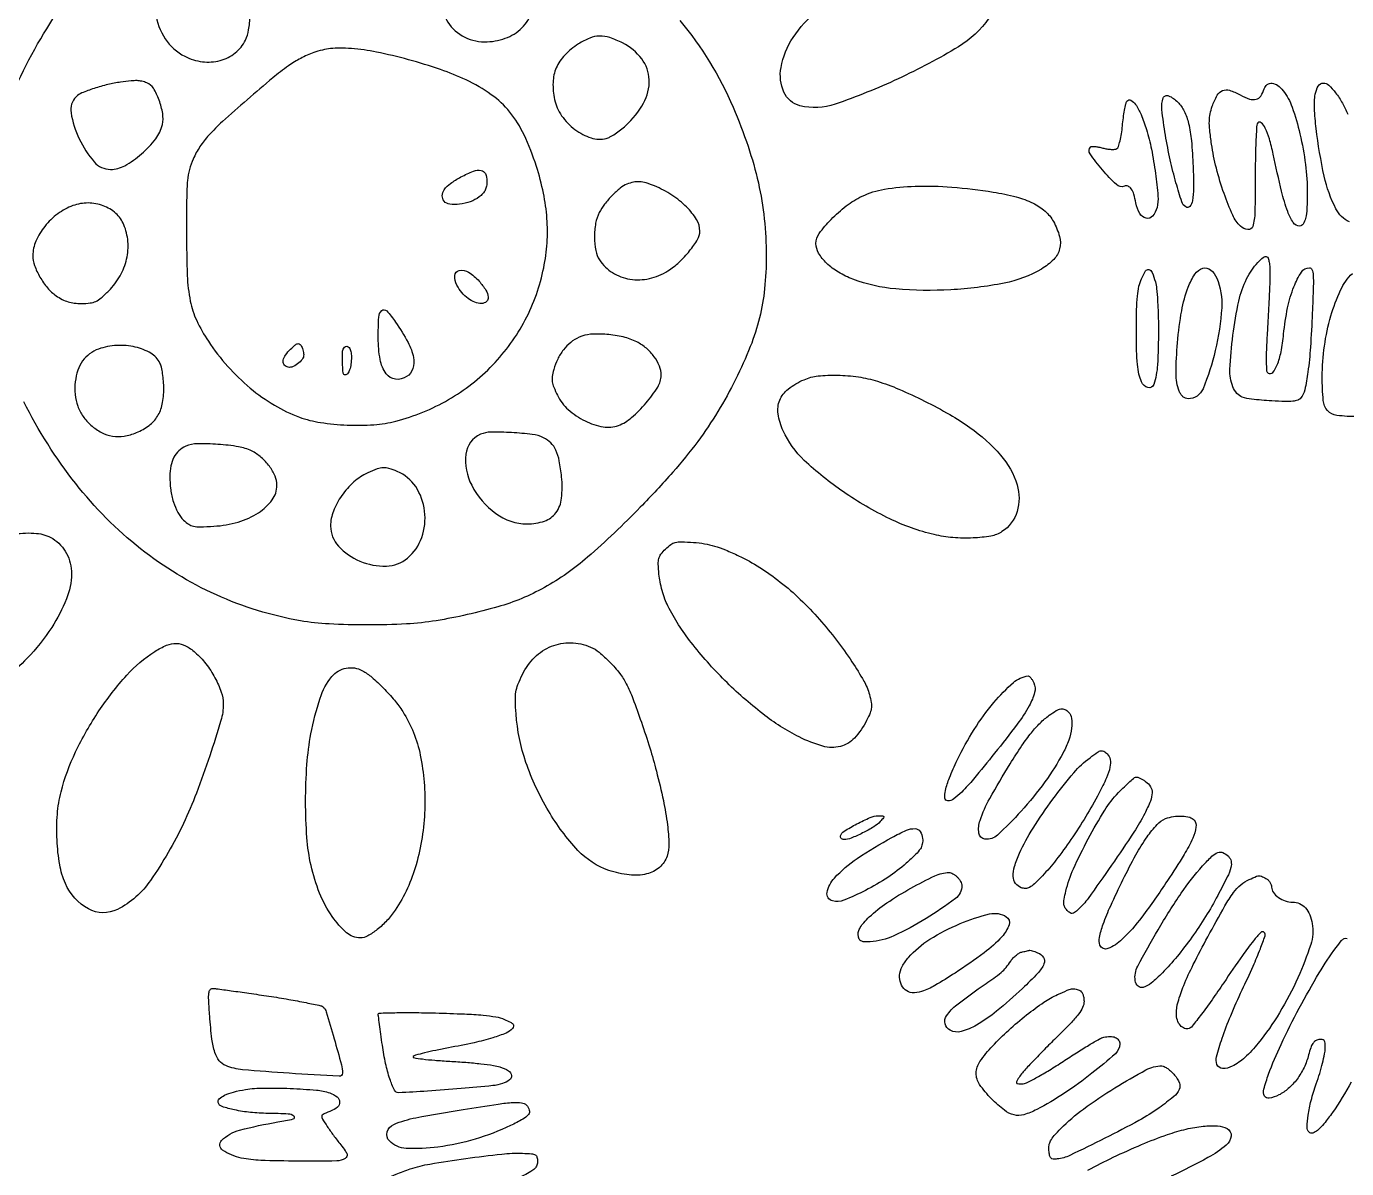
# Model space of a CAD drawing. Header units: inches. Extents: x 0 to 5940, y 0 to 4205.
# Drawn here: x 5454.87 to 5486.68, y 743.74 to 771.26 of the extents above; entities that cross this region are included whole.
import ezdxf

# ---------------------------------------------------------------- set-up
doc = ezdxf.new("R2010")
doc.units = ezdxf.units.IN
doc.header["$LTSCALE"] = 50
doc.header["$MEASUREMENT"] = 0

# ---------------------------------------------------------------- blocks, each defined once
blk = doc.blocks.new('JACZ-COO-GE-001-CAR-LOGO-R00')
at = {"color": 8}
for points in [[(5515.84, 3004.87, -0.072068), (5533.73, 2975.76, -0.020105), (5538.76, 2962.65, -0.026728), (5542.21, 2950.36, -0.028112), (5544.2, 2938.29, -0.026745), (5544.87, 2925.88, -0.025257), (5544.31, 2914.83, -0.035562), (5542.63, 2905.11, -0.034016), (5539.51, 2895.4, -0.020557), (5534.59, 2884.38, -0.021841), (5528.62, 2873.58, -0.023141), (5521.85, 2863.56, -0.020514), (5513.47, 2853.24, -0.011787), (5502.58, 2841.48, -0.020941), (5484.89, 2824.7, -0.05237), (5470.35, 2814.49, -0.057119), (5454.77, 2808.02, -0.029109), (5434.07, 2803.37, -0.027609), (5424.03, 2802.28, -0.01301), (5410.98, 2801.93, -0.012956), (5398.05, 2802.26, -0.030352), (5388.44, 2803.34, -0.063052), (5360.22, 2812.03, -0.061367), (5334.78, 2827.53, -0.058878), (5312.99, 2849.4, -0.050387), (5295.56, 2876.88, -0.018999)], [(5287.6, 2969.38, -0.047986), (5301.23, 2998.78, -0.053814), (5319.79, 3023.85, -0.056681)], [(5740.68, 2937.28, -0.163582), (5736.18, 2941.65, -0.065036), (5732.24, 2952.57, -0.024585), (5729.53, 2968.61, -0.017227), (5728.96, 2975.44, -0.051725), (5729.21, 2980.11, -0.095133), (5730.22, 2982.89, -0.264372), (5731.96, 2983.88, -0.191061), (5733.73, 2983.17, -0.038437), (5736.06, 2980.61, -0.037651), (5738.34, 2977.18, -0.036676), (5740.11, 2973.42, 0.013179)], [(5743.46, 2871.88, -0.029179), (5736.48, 2872.29, -0.18356), (5733.37, 2873.9, -0.161891), (5731.91, 2877.3, -0.021494), (5731.57, 2885.22, -0.035156), (5732.3, 2895.58, -0.035608), (5734.47, 2905.7, -0.038226), (5737.71, 2914.32, -0.087631), (5741.68, 2919.99, -0.126107)], [(5741.27, 2648.47, -0.03275), (5734.99, 2638.25, -0.014179), (5732.13, 2634.46, -0.048434), (5729.99, 2632.24, -0.096053), (5728.36, 2631.33, -0.283743), (5727.17, 2631.61, -0.205839), (5726.47, 2633.37, -0.030015), (5726.81, 2637.3, -0.028928), (5727.83, 2642.26, -0.018545), (5729.57, 2647.88, 0.010818), (5730.71, 2651.38, 0.011429), (5731.67, 2654.86, 0.011111), (5732.37, 2657.89, 0.049799), (5732.56, 2659.7, 0.020622), (5732.49, 2661.52, 0.138126), (5732.18, 2662.37, 0.215816), (5731.55, 2662.73, 0.059582), (5730.38, 2662.7, 0.105998), (5729.26, 2662.28, 0.10408), (5728.4, 2661.44, 0.065711), (5727.68, 2659.99, 0.019314), (5726.98, 2657.6, -0.049183), (5725.44, 2653.34, -0.048485), (5723.09, 2649.44, -0.050957), (5720.17, 2646.26, -0.070847), (5716.96, 2644.12, -0.058771), (5713.72, 2643.02, -0.343934), (5712.21, 2643.76, -0.181049), (5711.98, 2646.08, -0.021818), (5713.55, 2651.08, -0.02354), (5717.73, 2661.11, -0.011964), (5723.87, 2673.32, -0.011926), (5730.51, 2685.09, -0.026583), (5736.23, 2693.63, -0.009745), (5738.07, 2695.98, -0.125399), (5738.96, 2696.64, -0.193187), (5739.9, 2696.65, -0.02928)], [(5652.9, 2618.93, -0.009068), (5661.41, 2623.21, -0.011923), (5670.9, 2627.49, -0.01672), (5679.57, 2630.83, -0.02406), (5685.87, 2632.67, -0.034238), (5691.62, 2633.65, -0.03952), (5696.41, 2633.75, -0.108838), (5699.64, 2632.84, -0.306497), (5700.96, 2630.33, -0.191039), (5699.34, 2627.28, -0.054215), (5693.17, 2623.08, -0.009926), (5680.84, 2616.84, 0.004605)]]:
    blk.add_lwpolyline(points, format="xyb", dxfattribs=at)
for points in [[(5444.53, 3027.63, 0.032548), (5442.32, 3026.32, 0.047084), (5440.57, 3024.88, 0.047084), (5439.12, 3023.13, 0.032548), (5437.82, 3020.92, 0.108228), (5435.73, 3012.77, 0.132736), (5437.5, 3005.14, 0.140994), (5442.74, 2999.75, 0.128383), (5450.25, 2997.73, 0.087554), (5457.23, 2998.9, 0.109657), (5462.79, 3002.39, 0.110054), (5466.33, 3007.88, 0.088702), (5467.57, 3014.81, 0.024822), (5467.43, 3017.71, 0.069948), (5466.95, 3019.69, 0.067342), (5465.93, 3021.49, 0.021789), (5463.97, 3023.86, 0.066242), (5459.6, 3027.57, 0.095239), (5454.9, 3029.45, 0.096214), (5449.87, 3029.45, 0.068877)], [(5613.98, 3022.61, -0.065826), (5618.75, 3018.97, -0.117011), (5621.35, 3014.8, -0.133241), (5621.6, 3010.29, -0.098963), (5619.63, 3005.68, -0.107177), (5609.43, 2996.08, -0.026885), (5589.13, 2985.3, -0.025131), (5568.04, 2976.78, -0.145947), (5556.19, 2976.26, -0.231701), (5550.79, 2980.82, -0.149849), (5549.82, 2989.1, -0.10191), (5553.91, 2999.2, -0.076547), (5562.01, 3008.08, -0.028769), (5567.85, 3012.25, -0.016649), (5575.3, 3016.62, -0.016664), (5582.99, 3020.46, -0.029932), (5589.57, 3023.01, -0.044666), (5595.99, 3024.45, -0.036982), (5602.98, 3024.85, -0.038445), (5609.41, 3024.25, -0.087603)], [(5345.96, 3020.96, 0.196256), (5340.9, 3015.79, 0.129763), (5339.82, 3007.45, 0.11321), (5343.04, 2998.75, 0.130422), (5349.61, 2992.86, 0.087334), (5355.53, 2991.04, 0.096421), (5361.49, 2991.46, 0.102981), (5366.56, 2994.01, 0.114509), (5369.96, 2998.3, 0.069205), (5371.05, 3001.76, 0.033775), (5371.51, 3006.38, 0.033686), (5371.35, 3010.95, 0.081296), (5370.47, 3014.21, 0.116675), (5368.37, 3016.91, 0.061276), (5364.73, 3019.18, 0.053018), (5360.01, 3020.78, 0.042123), (5354.68, 3021.52, 0.014043), (5351.99, 3021.59, 0.015404), (5349.39, 3021.5, 0.014964), (5347.18, 3021.29, 0.071322)], [(5481.79, 2997, 0.057194), (5477.18, 2993.22, 0.091379), (5474.37, 2989, 0.093072), (5473.27, 2984.11, 0.061314), (5473.78, 2978.35, 0.100699), (5476.15, 2972.92, 0.078935), (5480.63, 2968.28, 0.083446), (5486.06, 2965.47, 0.140164), (5491.15, 2965.31, 0.064459), (5492.37, 2965.79, 0.019307), (5494.08, 2966.82, 0.019008), (5495.94, 2968.14, 0.019524), (5497.67, 2969.59, 0.08215), (5503.68, 2977.14, 0.137163), (5505.56, 2984.98, 0.154543), (5503.04, 2992.01, 0.113337), (5496.64, 2997.34, 0.036759), (5492.32, 2999.15, 0.08654), (5488.87, 2999.67, 0.091963), (5485.59, 2998.98, 0.045448)], [(5392.9, 2994.1, 0.034913), (5388.55, 2992.18, 0.033032), (5384.42, 2989.65, 0.020078), (5379.19, 2985.63, 0.004421), (5370.57, 2978.28, 0.005343), (5362.26, 2970.92, 0.024091), (5357.66, 2966.34, 0.039407), (5354.72, 2962.56, 0.039963), (5352.43, 2958.38, 0.040942), (5351.18, 2954.84, 0.041792), (5350.53, 2951.16, 0.020226), (5350.25, 2945.66, 0.002625), (5350.19, 2933.88, 0.009032), (5350.46, 2919.23, 0.040233), (5351.47, 2910.69, 0.059657), (5353.61, 2904.14, 0.038277), (5357.54, 2897.17, 0.034909), (5364.06, 2888.74, 0.037032), (5371.57, 2881.48, 0.038717), (5379.71, 2875.71, 0.047738), (5388.11, 2871.71, 0.049788), (5395.18, 2869.91, 0.027044), (5404.1, 2869.05, 0.027004), (5413.13, 2869.16, 0.047062), (5420.51, 2870.36, 0.067579), (5438.16, 2877.6, 0.069955), (5453, 2889.21, 0.07077), (5463.93, 2904.34, 0.071832), (5470.14, 2921.84, 0.032606), (5471.26, 2930.21, 0.034967), (5471.24, 2938.45, 0.033535), (5470.05, 2946.91, 0.025844), (5467.67, 2955.92, 0.031349), (5463.53, 2966.51, 0.061931), (5458.75, 2974.14, 0.067409), (5452.54, 2979.97, 0.04417), (5444.07, 2984.94, 0.028217), (5435.5, 2988.42, 0.015776), (5424.75, 2991.72, 0.015758), (5414, 2994.29, 0.033842), (5405.57, 2995.44, 0.014221), (5401.64, 2995.59, 0.029183), (5398.56, 2995.45, 0.033428), (5395.81, 2994.97, 0.02628)], [(5328.07, 2984.18, 0.026478), (5323.78, 2983.38, 0.01956), (5319.14, 2982.06, 0.017261), (5315.04, 2980.56, 0.100431), (5313.13, 2979.3, 0.243284), (5311.41, 2973.89, 0.068241), (5314.16, 2965.17, 0.067285), (5319.22, 2957.38, 0.21846), (5324.68, 2954.88, 0.128767), (5329.45, 2956.13, 0.050368), (5335.06, 2960.07, 0.050267), (5339.84, 2965.14, 0.110482), (5342.08, 2969.95, 0.094282), (5342.19, 2973.66, 0.04874), (5341, 2978.18, 0.048714), (5339.08, 2982.14, 0.166041), (5336.9, 2983.94, 0.031702), (5335.15, 2984.48, 0.05242), (5333.61, 2984.69, 0.033453), (5331.65, 2984.61, 0.006291)], [(5718.43, 2981.32, -0.082767), (5721.45, 2975.82, -0.026215), (5724.09, 2966.79, -0.026098), (5725.94, 2956.56, -0.031995), (5726.55, 2946.88, -0.012891), (5726.41, 2941.74, -0.044335), (5725.94, 2938.45, -0.081925), (5725.15, 2936.53, -0.259101), (5723.98, 2935.88, -0.251017), (5721.85, 2937.02, -0.058773), (5719.96, 2940.74, -0.029839), (5717.92, 2947.53, -0.005831), (5715.11, 2959.99, 0.01747), (5713.82, 2965.16, 0.044861), (5712.44, 2968.75, 0.08948), (5711.09, 2970.56, 0.405655), (5709.9, 2970.54, 0.183535), (5709.57, 2969.79, 0.002828), (5709.31, 2965, 0.007135), (5709.13, 2959.37, 0.00461), (5709.07, 2952.85, -0.005395), (5708.94, 2940.44, -0.065275), (5708.22, 2935.73, -0.366178), (5706.61, 2934.67, -0.161026), (5704.13, 2935.82, -0.098976), (5701.53, 2939.47, -0.020613), (5698.6, 2946.79, -0.022034), (5696.02, 2955.26, -0.026965), (5694.4, 2963.37, -0.008422), (5693.79, 2968.13, -0.031715), (5693.65, 2971.14, -0.045598), (5693.91, 2973.54, -0.035169), (5694.61, 2976.07, -0.041655), (5696.27, 2979.76, -0.170125), (5698.08, 2981.37, -0.178035), (5700.44, 2981.46, -0.046446), (5703.98, 2979.93, 0.040866), (5707.15, 2978.52, 0.146747), (5709.34, 2978.42, 0.184526), (5710.92, 2979.53, 0.071961), (5712.1, 2981.97, -0.161417), (5713.11, 2983.36, -0.18318), (5714.7, 2983.79, -0.130259), (5716.61, 2983.07, -0.071318)], [(5683.03, 2977.51, -0.083651), (5685.21, 2974.44, -0.054297), (5686.68, 2970.33, -0.036246), (5687.63, 2964.53, -0.011894), (5688.2, 2955.88, -0.010053), (5688.36, 2948.59, -0.045697), (5687.98, 2944.37, -0.135641), (5687.08, 2942.49, -0.366255), (5685.72, 2942.29, -0.177553), (5684.41, 2943.95, -0.009783), (5682.45, 2950.4, -0.014739), (5680.52, 2958.1, -0.012068), (5678.9, 2966.42, -0.014134), (5677.7, 2975, -0.117594), (5678.17, 2978.87, -0.431412), (5679.95, 2979.62, -0.092832)], [(5672.52, 2968.31, -0.025712), (5674.21, 2961.63, -0.015338), (5675.57, 2953.54, -0.012932), (5676.4, 2945.95, -0.082582), (5676.09, 2942.1, -0.114598), (5674.61, 2939.21, -0.277261), (5672.42, 2938.47, -0.214727), (5670.27, 2940.07, -0.083469), (5668.98, 2943.64, 0.027145), (5668.3, 2946.53, 0.079571), (5667.42, 2948.38, 0.145013), (5666.35, 2949.24, 0.191477), (5665.11, 2949.25, -0.287805), (5662.47, 2949.77, -0.027214), (5657.73, 2954.75, -0.027108), (5653.6, 2960.14, -0.360627), (5653.82, 2962.46, -0.199685), (5654.23, 2962.63, -0.023415), (5655.24, 2962.58, -0.025152), (5656.48, 2962.39, -0.018051), (5657.85, 2962.07, 0.027527), (5659.27, 2961.76, 0.030386), (5660.67, 2961.62, 0.031847), (5661.87, 2961.65, 0.116534), (5662.58, 2961.89, 0.175457), (5663.11, 2962.55, 0.019709), (5663.66, 2964.44, 0.021921), (5664.15, 2966.83, 0.015827), (5664.48, 2969.52, -0.010002), (5664.79, 2972.25, -0.01234), (5665.19, 2974.78, -0.010771), (5665.62, 2976.87, -0.083836), (5666, 2977.79, -0.391684), (5667.28, 2978.14, -0.122281), (5668.9, 2976.7, -0.053712), (5670.74, 2973.28, -0.021935)], [(5451.07, 2950.99, -0.042451), (5450.93, 2949.29, -0.070769), (5450.49, 2947.92, -0.072528), (5449.69, 2946.76, -0.046924), (5448.48, 2945.66, -0.073496), (5445.5, 2944.05, -0.056346), (5441.89, 2943.19, -0.060385), (5438.6, 2943.18, -0.192203), (5436.71, 2944.21, -0.182109), (5436.07, 2946.05, -0.145663), (5436.73, 2948.06, -0.086493), (5438.83, 2950.18, -0.034), (5442.35, 2952.35, -0.026413), (5446.57, 2954.29, -0.134021), (5449.12, 2954.57, -0.255856), (5450.55, 2953.47, -0.103786)], [(5498.07, 2949.94, 0.074916), (5495.83, 2948.6, 0.028138), (5493.14, 2946.13, 0.028161), (5490.6, 2943.21, 0.04336), (5488.79, 2940.4, 0.0795), (5487.57, 2936.8, 0.044064), (5487.2, 2932.17, 0.044328), (5487.63, 2927.66, 0.099133), (5488.91, 2924.48, 0.108348), (5493.25, 2920.23, 0.100604), (5499.1, 2918.04, 0.095206), (5505.61, 2918.25, 0.086081), (5511.83, 2920.83, 0.046858), (5515.57, 2923.73, 0.03508), (5519.12, 2927.55, 0.03454), (5521.81, 2931.4, 0.135815), (5522.57, 2934.16, 0.138461), (5521.48, 2938.02, 0.059212), (5518.12, 2942.27, 0.051999), (5513.21, 2946.25, 0.045515), (5507.35, 2949.33, 0.025704), (5504.55, 2950.33, 0.056663), (5502.32, 2950.73, 0.065835), (5500.27, 2950.6, 0.047366)], [(5621.07, 2947.27, -0.022854), (5628.8, 2945.66, -0.050908), (5634.44, 2943.58, -0.067282), (5638.48, 2940.88, -0.084739), (5641.3, 2937.38, -0.061222), (5643.34, 2932.38, -0.128702), (5643.38, 2928.22, -0.132482), (5641.38, 2924.65, -0.066731), (5637.28, 2921.45, -0.084007), (5624.78, 2916.71, -0.035104), (5606.83, 2914.46, -0.03515), (5588.36, 2914.75, -0.068099), (5573.98, 2918, -0.046343), (5569.14, 2920.34, -0.056156), (5565.14, 2923.42, -0.065233), (5562.46, 2926.78, -0.136484), (5561.57, 2929.98, -0.157912), (5562.68, 2933.39, -0.036262), (5566.63, 2938.09, -0.037139), (5571.75, 2942.63, -0.050443), (5577.02, 2945.86, -0.071772), (5584.56, 2948.25, -0.032704), (5594.88, 2949.25, -0.028309), (5607.21, 2948.95, -0.019624)], [(5312.07, 2942.72, 0.072233), (5306.97, 2939.97, 0.063692), (5302.61, 2935.77, 0.066791), (5299.63, 2930.84, 0.100578), (5298.59, 2925.94, 0.090064), (5299.16, 2922.63, 0.044047), (5300.99, 2918.74, 0.043351), (5303.55, 2915.09, 0.066385), (5306.41, 2912.49, 0.031812), (5308.46, 2911.26, 0.045999), (5310.41, 2910.46, 0.044999), (5312.51, 2910.02, 0.028776), (5315.01, 2909.88, 0.027881), (5317.85, 2910.04, 0.081813), (5319.74, 2910.57, 0.070145), (5321.51, 2911.73, 0.016815), (5324.09, 2914.13, 0.067557), (5327.87, 2919.11, 0.072926), (5330.07, 2924.78, 0.075368), (5330.51, 2930.69, 0.079987), (5329.15, 2936.33, 0.111139), (5326.45, 2940.14, 0.093866), (5322.23, 2942.7, 0.089295), (5317.16, 2943.62, 0.088445)], [(5696.12, 2918.41, -0.115421), (5697.8, 2908.4, -0.04214), (5695.66, 2894.1, -0.039388), (5691.53, 2881.23, -0.304139), (5686.53, 2877.88, -0.098054), (5685.63, 2878.06, -0.079865), (5684.8, 2878.57, -0.070798), (5684.08, 2879.38, -0.053803), (5683.55, 2880.44, -0.092638), (5682.48, 2886.33, -0.019951), (5682.96, 2896.71, -0.021774), (5684.36, 2907.45, -0.048587), (5686.56, 2915.38, -0.058466), (5688.82, 2919.69, -0.167234), (5691.5, 2921.68, -0.254317), (5694.06, 2921.18, -0.122105)], [(5714.02, 2919.79, -0.007508), (5713.95, 2916.85, -0.001809), (5713.74, 2911.97, -0.001856), (5713.46, 2906.38, -0.001841), (5713.13, 2900.77, 0.004689), (5712.8, 2894.43, 0.015172), (5712.75, 2890.21, 0.015152), (5712.89, 2887.31, 0.239063), (5713.39, 2886.49, 0.370148), (5714.93, 2886.73, 0.082117), (5716.43, 2889.22, 0.047433), (5717.72, 2893.62, 0.021482), (5718.59, 2899.57, -0.024897), (5719.94, 2908.36, -0.04192), (5722.05, 2915.51, -0.052246), (5724.58, 2920.43, -0.253149), (5727.25, 2921.88, -0.315757), (5728.12, 2921.27, -0.070843), (5728.51, 2919.39, -0.024278), (5728.57, 2915.6, -0.002477), (5728.23, 2906.63, -0.006654), (5727.6, 2895.21, -0.016408), (5726.74, 2886.85, -0.018888), (5725.7, 2880.88, -0.121197), (5724.37, 2878.14, -0.13245), (5723.32, 2877.4, -0.063257), (5721.68, 2877.02, -0.033864), (5719.09, 2876.94, -0.007212), (5714.59, 2877.17, -0.008132), (5707.81, 2877.73, -0.063229), (5704.73, 2878.43, -0.129708), (5702.92, 2879.69, -0.078017), (5701.54, 2881.94, -0.111766), (5700.54, 2887.78, -0.018716), (5701.57, 2899.18, -0.021102), (5703.54, 2910.69, -0.064113), (5706.18, 2918.17, -0.031691), (5707.9, 2921.1, -0.037884), (5709.89, 2923.6, -0.039443), (5711.78, 2925.35, -0.253685), (5713.01, 2925.56, -0.246984), (5713.42, 2925.13, -0.025693), (5713.74, 2923.72, -0.02719), (5713.96, 2921.89, -0.01836)], [(5448.47, 2917.34, -0.038674), (5450.68, 2914.39, -0.114421), (5451.52, 2912.01, -0.241973), (5450.95, 2910.51, -0.184907), (5449.29, 2909.88, -0.092815), (5447.01, 2910.31, -0.066246), (5444.72, 2911.56, -0.060652), (5442.65, 2913.51, -0.054163), (5441.02, 2915.97, -0.129084), (5440.28, 2919.28, -0.351447), (5441.75, 2920.99, -0.189572), (5444.94, 2920.36, -0.07101)], [(5675.53, 2917.09, -0.044057), (5675.93, 2914.92, -0.007814), (5676.26, 2910.8, -0.008402), (5676.48, 2905.94, -0.007481), (5676.56, 2900.88, -0.014307), (5676.23, 2889.26, -0.06542), (5674.97, 2882.63, -0.405508), (5673.04, 2881.63, -0.220377), (5670.85, 2883.56, -0.051626), (5670.02, 2886.12, -0.027846), (5669.52, 2889.4, -0.018504), (5669.24, 2893.97, -0.005689), (5669.17, 2900.88, -0.005689), (5669.24, 2907.78, -0.018504), (5669.52, 2912.35, -0.027846), (5670.02, 2915.64, -0.051626), (5670.85, 2918.2, -0.037117), (5672.23, 2920.8, -0.320443), (5673.37, 2921.26, -0.245713), (5674.44, 2920.33, -0.025924)], [(5420.38, 2903.63, -0.024401), (5424.57, 2896.81, -0.075399), (5426.43, 2891.74, -0.132024), (5426.21, 2888.02, -0.168329), (5424.12, 2885.32, -0.175553), (5420.38, 2884.43, -0.20797), (5417.26, 2886.24, -0.115325), (5415.21, 2891.01, -0.04409), (5414.57, 2898.26, -0.013183), (5414.75, 2905.28, -0.195611), (5415.78, 2907.47, -0.417648), (5417.42, 2907.39, -0.033437)], [(5481.99, 2898.52, 0.065222), (5479.2, 2896.78, 0.055075), (5476.77, 2894.29, 0.05233), (5474.83, 2891.19, 0.047635), (5473.51, 2887.66, 0.030173), (5473.03, 2885.34, 0.071624), (5473.03, 2883.58, 0.06153), (5473.54, 2881.73, 0.01781), (5474.76, 2879.04, 0.095729), (5478.4, 2874.26, 0.067496), (5484.01, 2870.47, 0.070393), (5490.13, 2868.46, 0.13556), (5495.22, 2868.93, 0.088238), (5499.66, 2871.57, 0.038074), (5504.51, 2876.47, 0.036854), (5508.44, 2881.83, 0.140757), (5509.57, 2885.78, 0.094966), (5508.97, 2888.84, 0.062788), (5507.23, 2891.99, 0.058538), (5504.6, 2894.82, 0.058611), (5501.39, 2896.97, 0.060295), (5496.87, 2898.63, 0.037817), (5491.29, 2899.5, 0.038179), (5485.89, 2899.52, 0.088898)], [(5320.66, 2894.57, 0.075323), (5317.66, 2892.98, 0.078493), (5315.32, 2890.59, 0.073034), (5313.7, 2887.44, 0.054017), (5312.84, 2883.61, 0.051079), (5312.8, 2879.31, 0.063473), (5313.67, 2875.41, 0.065704), (5315.45, 2871.96, 0.060667), (5318.11, 2868.98, 0.058879), (5321.67, 2866.53, 0.081672), (5325.33, 2865.31, 0.081101), (5329.21, 2865.32, 0.057193), (5333.42, 2866.52, 0.062099), (5337.61, 2868.9, 0.094151), (5340.44, 2871.99, 0.089048), (5342.04, 2876.02, 0.050414), (5342.56, 2881.28, 0.018132), (5342.46, 2883.8, 0.01774), (5342.18, 2886.32, 0.017945), (5341.77, 2888.51, 0.061508), (5341.29, 2889.88, 0.144634), (5338.22, 2893.17, 0.077438), (5333.01, 2895.24, 0.069332), (5326.76, 2895.78, 0.071086)], [(5389.55, 2892.69, -0.165366), (5389.04, 2891.12, -0.072495), (5387.47, 2889.57, -0.073166), (5385.54, 2888.54, -0.179155), (5383.96, 2888.56, -0.17246), (5382.91, 2889.46, -0.182188), (5382.69, 2890.79, -0.10596), (5383.45, 2892.54, -0.040911), (5385.17, 2894.57, -0.016428), (5386.57, 2895.88, -0.097023), (5387.43, 2896.38, -0.214581), (5388.08, 2896.32, -0.124039), (5388.66, 2895.77, -0.043702), (5389, 2895.12, -0.026631), (5389.28, 2894.29, -0.026577), (5389.48, 2893.44, -0.042011)], [(5405.57, 2891.9, -0.030928), (5405.42, 2889.52, -0.053264), (5404.97, 2887.59, -0.073151), (5404.29, 2886.3, -0.240001), (5403.46, 2885.88, -0.389218), (5402.8, 2886.49, -0.014714), (5402.59, 2890.16, -0.017657), (5402.62, 2893.84, -0.187661), (5403.21, 2895.18, -0.216799), (5404.06, 2895.5, -0.223329), (5404.84, 2895.07, -0.109286), (5405.39, 2893.78, -0.047011)], [(5582.21, 2883.76, -0.026619), (5589.43, 2881.1, -0.014329), (5598.04, 2877.11, -0.014302), (5606.49, 2872.58, -0.024186), (5613.26, 2868.26, -0.059481), (5623.54, 2858.94, -0.104779), (5629.09, 2848.96, -0.149863), (5629.1, 2840.02, -0.1753), (5624.02, 2833.26, -0.102532), (5620.3, 2831.79, -0.032148), (5614.31, 2831.14, -0.031564), (5607.57, 2831.28, -0.036785), (5601.25, 2832.28, -0.055216), (5586.34, 2837.57, -0.037721), (5570.78, 2846.61, -0.038251), (5557.64, 2857.21, -0.097768), (5550.55, 2867.11, -0.068265), (5548.86, 2872.78, -0.136218), (5549.4, 2877.39, -0.132023), (5552.27, 2881.16, -0.062305), (5557.57, 2884.28, -0.075307), (5562.27, 2885.53, -0.032331), (5568.77, 2885.81, -0.031329), (5575.79, 2885.22, -0.038267)], [(5448.93, 2865.95, 0.271102), (5443.98, 2859.23, 0.147196), (5445.96, 2848.82, 0.114274), (5454.07, 2839.34, 0.160276), (5464.58, 2835.88, 0.081734), (5470.42, 2836.84, 0.153911), (5474.24, 2839.63, 0.131721), (5476.13, 2844.47, 0.05304), (5476.15, 2851.63, 0.020771), (5475.37, 2857.06, 0.062097), (5474.23, 2860.63, 0.088933), (5472.53, 2863.05, 0.083474), (5470.06, 2864.8, 0.08254), (5466.31, 2865.9, 0.016551), (5459.34, 2866.51, 0.015589), (5452.36, 2866.67, 0.100058)], [(5349.93, 2861.94, 0.089454), (5347.67, 2860.45, 0.080354), (5345.97, 2858.22, 0.071533), (5344.92, 2855.33, 0.051473), (5344.58, 2851.91, 0.033608), (5344.89, 2847.35, 0.042408), (5345.81, 2843.22, 0.047408), (5347.28, 2839.74, 0.072819), (5349.23, 2837.13, 0.048442), (5350.92, 2835.73, 0.098812), (5352.5, 2835.07, 0.056543), (5354.74, 2834.88, 0.007887), (5359.4, 2835.09, 0.055652), (5367.54, 2836.49, 0.073356), (5374.39, 2839.62, 0.09037), (5378.97, 2843.93, 0.160187), (5380.57, 2848.81, 0.100857), (5379.94, 2851.9, 0.058269), (5378.05, 2855.21, 0.055186), (5375.29, 2858.21, 0.063395), (5372.06, 2860.36, 0.075311), (5367.7, 2861.77, 0.022649), (5360.76, 2862.58, 0.021599), (5353.86, 2862.77, 0.097203)], [(5411.03, 2853, 0.076265), (5406.37, 2849.96, 0.057671), (5402.31, 2845.38, 0.05907), (5399.51, 2840.14, 0.093992), (5398.57, 2835.16, 0.187599), (5401.21, 2828.41, 0.108781), (5408.44, 2823.35, 0.105706), (5417.3, 2821.7, 0.169728), (5424.42, 2824.41, 0.134769), (5429.19, 2831.32, 0.113882), (5430.15, 2840.18, 0.11719), (5427.15, 2848.37, 0.148643), (5420.97, 2853.48, 0.024612), (5418.15, 2854.5, 0.08676), (5416.24, 2854.74, 0.077423), (5414.25, 2854.33, 0.01712)], [(5305.27, 2830.92, -0.135992), (5309.93, 2825.95, -0.124131), (5311.57, 2819.11, -0.092733), (5309.89, 2810.66, -0.048447), (5304.93, 2801.1, -0.049495), (5296.61, 2790.68, -0.018956), (5283.15, 2777.88, -0.019091), (5268.63, 2766.04, -0.044476), (5256.73, 2758.63, -0.062435), (5250.15, 2756.28, -0.09109), (5244.02, 2756.05, -0.102561), (5238.73, 2757.97, -0.099966), (5234.59, 2761.85, -0.113946), (5232.28, 2767.43, -0.101571), (5232.52, 2773.71, -0.065655), (5235.56, 2781.54, -0.021413), (5242, 2792.16, -0.02576), (5249.61, 2802.39, -0.024318), (5258.37, 2812, -0.025156), (5267.65, 2820.34, -0.034906), (5276.79, 2826.76, -0.047852), (5284.47, 2830.44, -0.051642), (5292.51, 2832.48, -0.057458), (5299.83, 2832.7, -0.11623)], [(5535.6, 2825.15, -0.03004), (5542.66, 2821.26, -0.025763), (5549.59, 2816.36, -0.024543), (5556.3, 2810.52, -0.021548), (5562.73, 2803.8, -0.015935), (5568.48, 2796.79, -0.017253), (5573.63, 2789.61, -0.017772), (5577.62, 2783.11, -0.060759), (5579.53, 2778.54, -0.022104), (5580.13, 2775.93, -0.07364), (5580.2, 2774.17, -0.071057), (5579.76, 2772.44, -0.019641), (5578.58, 2769.89, -0.067152), (5574.45, 2763.94, -0.148568), (5569.75, 2761.14, -0.130567), (5563.85, 2761.25, -0.046711), (5555.95, 2764.33, -0.049167), (5543.71, 2772.07, -0.030601), (5530.95, 2783.32, -0.030587), (5519.66, 2796.05, -0.048774), (5511.85, 2808.32, -0.03001), (5510.84, 2810.64, -0.018295), (5509.92, 2813.48, -0.018243), (5509.21, 2816.41, -0.028244), (5508.83, 2818.98, -0.013666), (5508.61, 2822.39, -0.072665), (5508.81, 2824.23, -0.097818), (5509.51, 2825.68, -0.035261), (5511.02, 2827.42, -0.038138), (5512.81, 2828.95, -0.100313), (5514.33, 2829.66, -0.066076), (5516.37, 2829.86, -0.010129), (5520.44, 2829.66, -0.024682), (5524.12, 2829.21, -0.029637), (5527.52, 2828.42, -0.025817), (5531.15, 2827.13, -0.012969)], [(5353.11, 2792.71, -0.048505), (5356.69, 2788.89, -0.039473), (5359.75, 2784.19, -0.041021), (5361.87, 2779.41, -0.084064), (5362.55, 2775.38, -0.072018), (5361.74, 2769.85, -0.008476), (5358, 2757.97, -0.011012), (5353.51, 2745.47, -0.019001), (5349.17, 2735.31, -0.04033), (5338.14, 2716.19, -0.124592), (5327.01, 2706.44, -0.249548), (5317.25, 2706.62, -0.163936), (5309.52, 2715.11, -0.061137), (5307.62, 2721.43, -0.030593), (5306.71, 2729.75, -0.030238), (5306.83, 2738.41, -0.045185), (5308.06, 2745.88, -0.048016), (5312.97, 2759.32, -0.035581), (5320.79, 2773.07, -0.036365), (5330.11, 2785.06, -0.066969), (5339.52, 2793.03, -0.043453), (5343.53, 2795.13, -0.105338), (5346.8, 2795.75, -0.115769), (5349.84, 2794.96, -0.058971)], [(5485.85, 2794.53, -0.073854), (5488.77, 2792.77, -0.026737), (5492.34, 2789.48, -0.027051), (5495.66, 2785.68, -0.048815), (5497.88, 2782.19, -0.026904), (5500.06, 2777.25, -0.007509), (5502.93, 2769.3, -0.007844), (5505.77, 2760.63, -0.011378), (5507.97, 2752.88, -0.011376), (5510.31, 2742.98, -0.021071), (5511.69, 2734.83, -0.025064), (5512.17, 2728.44, -0.086085), (5511.56, 2724.34, -0.1373), (5509.01, 2720.55, -0.116973), (5504.7, 2718.34, -0.09012), (5498.88, 2717.99, -0.051851), (5492, 2719.55, -0.124271), (5481.64, 2726.24, -0.053753), (5471.73, 2739.48, -0.051113), (5464.18, 2755.81, -0.064695), (5460.85, 2772.08, -0.011714), (5460.63, 2776.64, -0.046618), (5460.81, 2779.44, -0.054077), (5461.5, 2781.94, -0.019553), (5462.99, 2785.31, -0.084146), (5467.14, 2791.09, -0.099501), (5472.75, 2794.77, -0.102167), (5479.22, 2795.95, -0.093396)], [(5409.3, 2786.57, -0.051992), (5412.41, 2784.39, -0.019506), (5416.29, 2780.75, -0.019713), (5420.03, 2776.64, -0.033319), (5422.78, 2772.88, -0.091545), (5428.71, 2758.19, -0.059705), (5430.2, 2739.92, -0.058765), (5427.3, 2721.45, -0.079924), (5420.25, 2706.17, -0.038414), (5417.5, 2702.68, -0.038452), (5414.25, 2699.66, -0.040873), (5411.05, 2697.52, -0.127775), (5408.57, 2696.88, -0.18184), (5403.93, 2698.62, -0.063406), (5399.12, 2704.06, -0.053106), (5394.9, 2711.93, -0.04165), (5392.01, 2721.19, -0.036853), (5390.63, 2730.56, -0.017859), (5390.2, 2742.66, -0.017822), (5390.63, 2755.04, -0.029762), (5391.98, 2765.38, -0.03022), (5395.04, 2777.32, -0.093878), (5398.99, 2784.59, -0.175779), (5403.79, 2787.45, -0.176011)], [(5634.72, 2782.45, -0.174919), (5634.98, 2779.22, -0.061089), (5633.19, 2774.83, -0.034114), (5629.14, 2768.61, -0.008189), (5621.55, 2758.88, -0.003538), (5614.46, 2750.2, -0.021025), (5610.53, 2745.85, -0.040372), (5607.87, 2743.54, -0.159534), (5605.83, 2742.88, -0.38929), (5604.85, 2743.78, -0.0786), (5605.03, 2746.38, -0.040303), (5606.38, 2750.61, -0.013316), (5609.01, 2756.57, -0.030445), (5614.65, 2766.81, -0.034281), (5621.29, 2775.88, -0.035694), (5627.84, 2782.6, -0.15753), (5632.84, 2784.8, -0.213513), (5633.21, 2784.68, -0.039188), (5633.71, 2784.14, -0.035983), (5634.24, 2783.38, -0.025829)], [(5646.37, 2772.68, -0.165188), (5647.42, 2770.56, -0.065748), (5647.41, 2767.27, -0.05318), (5646.44, 2763.28, -0.036585), (5644.56, 2759.02, -0.034749), (5638.41, 2749.22, -0.026644), (5630.43, 2739.41, -0.020816), (5622.52, 2731.39, -0.226861), (5618.31, 2730.06, -0.33035), (5616.28, 2732.06, -0.119747), (5616.65, 2736.33, -0.047075), (5619.9, 2743.66, -0.010921), (5626.76, 2755.28, -0.008796), (5630.73, 2761.44, -0.021768), (5633.92, 2765.77, -0.028777), (5636.83, 2769, -0.035659), (5639.91, 2771.63, -0.023167), (5642.22, 2773.18, -0.095786), (5643.79, 2773.75, -0.149802), (5645.08, 2773.58, -0.088161)], [(5659.37, 2758.68, -0.156278), (5660.35, 2756.78, -0.093409), (5660.29, 2754.21, -0.053821), (5659.13, 2750.62, -0.015606), (5656.58, 2745.39, -0.015248), (5652.18, 2737.64, -0.013798), (5647.19, 2729.9, -0.014354), (5642.14, 2722.96, -0.027174), (5637.62, 2717.74, -0.010373), (5634.89, 2715.02, -0.062323), (5633.29, 2713.84, -0.121993), (5631.96, 2713.47, -0.095194), (5630.48, 2713.71, -0.156119), (5628.6, 2715.17, -0.138124), (5627.81, 2717.52, -0.086771), (5628.22, 2720.87, -0.033399), (5629.89, 2725.28, -0.033687), (5634.45, 2733.68, -0.017875), (5641.13, 2743.45, -0.017189), (5648.17, 2752.33, -0.057788), (5653.58, 2757.38, -0.009082), (5656.14, 2759.2, -0.095142), (5657.32, 2759.71, -0.193347), (5658.24, 2759.56, -0.060402)], [(5672.35, 2749.32, -0.107452), (5673.92, 2747.62, -0.143346), (5674.43, 2745.59, -0.085836), (5673.84, 2742.82, -0.02161), (5671.94, 2738.6, -0.029636), (5668.34, 2732.4, -0.00524), (5660.8, 2721.28, -0.00394), (5652.95, 2710.14, -0.05359), (5649.65, 2706.45, -0.019617), (5648.34, 2705.36, -0.143286), (5647.59, 2705.06, -0.183558), (5646.9, 2705.26, -0.036547), (5645.9, 2706.12, -0.073298), (5645.11, 2707.18, -0.106514), (5644.79, 2708.3, -0.063649), (5644.88, 2709.85, -0.012812), (5645.46, 2712.55, -0.04643), (5648.03, 2720.04, -0.016896), (5652.98, 2730.11, -0.016643), (5658.54, 2739.75, -0.052621), (5663.12, 2745.63, -0.008925), (5665.13, 2747.64, -0.012949), (5666.98, 2749.34, -0.008534), (5668.57, 2750.67, -0.172151), (5669.15, 2750.88, -0.09308), (5669.67, 2750.78, -0.020584), (5670.49, 2750.42, -0.020717), (5671.43, 2749.92, -0.018647)], [(5583.13, 2735.94, -0.072185), (5580.99, 2734.17, -0.020851), (5577.22, 2732.09, -0.019618), (5573.34, 2730.34, -0.096584), (5571, 2729.88, -0.081006), (5570.42, 2729.97, -0.121972), (5569.99, 2730.25, -0.142079), (5569.78, 2730.65, -0.127734), (5569.8, 2731.13, -0.177565), (5571.03, 2732.7, -0.017268), (5575.29, 2735.15, -0.020911), (5579.73, 2737.28, -0.099001), (5582.47, 2737.86, -0.011562), (5583.99, 2737.83, -0.310647), (5584.3, 2737.61, -0.263037), (5584.23, 2737.2, -0.009051)], [(5688.54, 2736.42, -0.217824), (5689.17, 2734.06, -0.062475), (5688.07, 2730.35, -0.034278), (5685.17, 2724.83, -0.00818), (5679.59, 2716.09, -0.013878), (5671.01, 2703.88, -0.042286), (5664.3, 2696.3, -0.094804), (5659.61, 2693.28, -0.419269), (5656.9, 2694.45, -0.148831), (5656.72, 2696.98, -0.028704), (5658.02, 2701.45, -0.021799), (5660.52, 2707.66, -0.007567), (5664.65, 2716.39, -0.011745), (5668.99, 2724.73, -0.026397), (5672.76, 2730.78, -0.034267), (5676.08, 2734.91, -0.11054), (5678.96, 2736.9, -0.059062), (5681.61, 2737.62, -0.049662), (5684.51, 2737.76, -0.052756), (5687.06, 2737.36, -0.155444)], [(5597.37, 2730.26, -0.07528), (5597.27, 2728.38, -0.095527), (5596.61, 2726.77, -0.054028), (5595.08, 2724.93, -0.010171), (5591.87, 2721.94, -0.037533), (5585.7, 2717.2, -0.026528), (5578.14, 2712.81, -0.02283), (5570.95, 2709.53, -0.158343), (5567.14, 2709.27, -0.397872), (5565.3, 2712.16, -0.141285), (5567.74, 2716.96, -0.056467), (5575.44, 2723.54, -0.023884), (5587.07, 2730.61, -0.021333), (5591.93, 2732.99, -0.112275), (5594.84, 2733.55, -0.241188), (5596.53, 2732.61, -0.12388)], [(5700.03, 2724.27, -0.144675), (5700.95, 2722.58, -0.118933), (5700.9, 2720.51, -0.049586), (5699.69, 2717.32, -0.006996), (5696.48, 2711.08, -0.017292), (5692.41, 2704.03, -0.016019), (5687.77, 2697.09, -0.016406), (5682.83, 2690.66, -0.021397), (5677.87, 2685.13, -0.02495), (5674.15, 2681.68, -0.104324), (5671.47, 2680.26, -0.261037), (5669.74, 2680.66, -0.173916), (5668.77, 2682.5, -0.158461), (5669.61, 2687.37, -0.011219), (5676.42, 2699.58, -0.016962), (5684.24, 2711.91, -0.033375), (5691.4, 2721.04, -0.017539), (5694.54, 2724.28, -0.102729), (5696.53, 2725.55, -0.194049), (5698.22, 2725.5, -0.094678)], [(5609, 2717.31, -0.036421), (5609.6, 2716.61, -0.03413), (5610.11, 2715.82, -0.035971), (5610.46, 2715.06, -0.090115), (5610.57, 2714.45, -0.235372), (5608.38, 2710.07, -0.024203), (5598.53, 2703.35, -0.029502), (5587.69, 2697.57, -0.093686), (5579.76, 2695.59, -0.020318), (5577.71, 2695.56, -0.115716), (5576.67, 2695.83, -0.175841), (5576.07, 2696.48, -0.062428), (5575.74, 2697.71, -0.103991), (5575.83, 2699.01, -0.06733), (5576.43, 2700.39, -0.047667), (5577.6, 2701.98, -0.019315), (5579.48, 2703.91, -0.042227), (5585.32, 2708.59, -0.020731), (5593.44, 2713.57, -0.018286), (5601.51, 2717.69, -0.099919), (5606.25, 2718.83, -0.099705), (5606.81, 2718.74, -0.036704), (5607.54, 2718.4, -0.0346), (5608.31, 2717.91, -0.03502)], [(5712.64, 2716.84, -0.068689), (5713.38, 2716.31, -0.055977), (5714, 2715.55, -0.057687), (5714.43, 2714.71, -0.087953), (5714.57, 2713.9, 0.159171), (5715.15, 2712.14, 0.080591), (5716.83, 2710.48, 0.072669), (5719.16, 2709.29, 0.082078), (5721.64, 2708.88, -0.108653), (5723.94, 2708.37, -0.099945), (5725.9, 2706.94, -0.086151), (5727.37, 2704.64, -0.058767), (5728.22, 2701.66, -0.118891), (5727.68, 2694.61, -0.028132), (5723.39, 2683.51, -0.028987), (5717.2, 2671.69, -0.03569), (5710.04, 2661.51, -0.034104), (5705.57, 2656.72, -0.068869), (5701.35, 2653.75, -0.127124), (5698.12, 2653.02, -0.302343), (5696.21, 2654.38, -0.159254), (5696.08, 2656.98, -0.015188), (5697.96, 2663.16, -0.017519), (5700.83, 2670.75, -0.011158), (5704.66, 2679.38, 0.004959), (5708.36, 2687.42, 0.01321), (5710.78, 2693.24, 0.009727), (5712.36, 2697.58, 0.286085), (5712.1, 2698.68, 0.41402), (5710.95, 2698.68, 0.026787), (5708.47, 2695.92, 0.017908), (5704.75, 2690.96, 0.003544), (5698.47, 2681.78, -0.005571), (5694.55, 2676.11, -0.00819), (5690.97, 2671.21, -0.004432), (5687.86, 2667.18, -0.135439), (5686.85, 2666.43, -0.186806), (5685.36, 2666.44, -0.122849), (5683.94, 2667.44, -0.097291), (5682.92, 2669.24, -0.080575), (5682.57, 2671.41, -0.071619), (5683.15, 2675.41, -0.025668), (5685.06, 2680.86, -0.019373), (5688.27, 2687.93, -0.008056), (5693.13, 2697.21, -0.003454), (5698.88, 2707.59, -0.02852), (5701.78, 2712.14, -0.063493), (5704.18, 2714.69, -0.068926), (5707.07, 2716.48, -0.004616), (5709.54, 2717.54, -0.08302), (5710.37, 2717.74, -0.125048), (5711.12, 2717.6, -0.014924)], [(5625.46, 2703.97, -0.349106), (5626.38, 2701.3, -0.100339), (5623.98, 2697.27, -0.04822), (5618.02, 2691.86, -0.015885), (5608.3, 2685.08, -0.012726), (5601.5, 2680.89, -0.050555), (5597.04, 2678.87, -0.095025), (5593.88, 2678.44, -0.171887), (5591.51, 2679.44, -0.11967), (5590.01, 2681.64, -0.115315), (5589.66, 2684.31, -0.095586), (5590.55, 2687.27, -0.059805), (5592.6, 2690.26, -0.072309), (5599.79, 2696.39, -0.041562), (5609.93, 2701.65, -0.039633), (5619.86, 2704.9, -0.203095)], [(5636, 2691.9, -0.162963), (5637.95, 2690.31, -0.245947), (5638.12, 2688.17, -0.089349), (5636.05, 2685.02, -0.014947), (5630.88, 2679.89, -0.014924), (5622.17, 2672.23, -0.041548), (5615.49, 2667.58, -0.064157), (5610.35, 2665.43, -0.192466), (5606.64, 2665.84, -0.211322), (5604.93, 2668.03, -0.214044), (5605.42, 2670.74, -0.077583), (5608.86, 2674.42, -0.015809), (5616.07, 2679.71, 0.003611), (5621.25, 2683.32, 0.02356), (5623.75, 2685.27, 0.041857), (5625.4, 2686.94, 0.029287), (5626.97, 2689.07, -0.043646), (5627.8, 2690.13, -0.0372), (5628.85, 2691.09, -0.03885), (5629.94, 2691.83, -0.080927), (5630.9, 2692.18, 0.004132), (5631.74, 2692.35, 0.00601), (5632.49, 2692.52, 0.0032), (5633.11, 2692.67, 0.097582), (5633.25, 2692.74, -0.231949), (5633.4, 2692.77, -0.004821), (5634.14, 2692.55, -0.01022), (5635.01, 2692.27, -0.006575)], [(5377.86, 2677.3, -0.005262), (5384.54, 2676.23, -0.007824), (5390.36, 2675.13, -0.003973), (5395.25, 2674.1, -0.141528), (5396.25, 2673.55, -0.126741), (5397.14, 2672.07, -0.002205), (5399.76, 2663.03, -0.00361), (5402.19, 2654.3, -0.066064), (5402.57, 2651.45, -0.430641), (5401.47, 2650.4, -0.00218), (5384.69, 2651.41, -0.005779), (5369.03, 2652.61, -0.075244), (5363.36, 2653.98, -0.129714), (5361.19, 2655.62, -0.088931), (5359.73, 2658.36, -0.048429), (5358.74, 2662.88, -0.011243), (5357.99, 2670.63, -0.004342), (5357.64, 2676.02, -0.040688), (5357.7, 2678.35, -0.133382), (5358.13, 2679.45, -0.237799), (5358.98, 2679.88, -0.033002), (5360.18, 2679.8, -0.000956), (5365.22, 2679.12, -0.001924), (5371.15, 2678.29, -0.001324)], [(5649.99, 2679.27, -0.126099), (5650.64, 2678.81, -0.074641), (5651.14, 2677.99, -0.060817), (5651.46, 2676.89, -0.040437), (5651.57, 2675.58, -0.109876), (5651.11, 2673.53, -0.055356), (5649.73, 2671.26, -0.028679), (5647, 2668.13, -0.005389), (5641.63, 2662.75, 0.004315), (5637.71, 2658.83, 0.005356), (5634.12, 2655.12, 0.004418), (5631.18, 2651.94, 0.039718), (5630.02, 2650.44, 0.008665), (5628.96, 2648.76, 0.210577), (5628.89, 2648.22, 0.314087), (5629.25, 2647.93, 0.017172), (5630.77, 2647.88, 0.115711), (5632.26, 2648.23, 0.009808), (5635.79, 2650.07, 0.012477), (5639.98, 2652.49, 0.00898), (5644.53, 2655.4, -0.005495), (5649.04, 2658.32, -0.00723), (5653.22, 2660.88, -0.005428), (5656.77, 2662.93, -0.066933), (5658.21, 2663.5, -0.057311), (5660.34, 2663.78, -0.104097), (5662.06, 2663.45, -0.142073), (5663.16, 2662.56, -0.153258), (5663.57, 2661.25, -0.213861), (5662.11, 2657.99, -0.014961), (5654.25, 2651.4, -0.021342), (5644.96, 2644.69, -0.026073), (5635.72, 2639.26, -0.047765), (5631.36, 2637.51, -0.130791), (5628.07, 2637.42, -0.110049), (5624.83, 2638.99, -0.028615), (5620.48, 2642.87, -0.045873), (5616.52, 2647.64, -0.156563), (5615.37, 2651.45, -0.146866), (5616.63, 2655.37, -0.03876), (5620.82, 2660.55, -0.019036), (5626.27, 2665.89, -0.017073), (5632.3, 2671, -0.017623), (5638.1, 2675.26, -0.043146), (5642.71, 2677.86, -0.005572), (5645.93, 2679.27, -0.052982), (5647.36, 2679.71, -0.099196), (5648.5, 2679.71, -0.040743)], [(5456.94, 2669.52, -0.014382), (5458.98, 2668.58, -0.100035), (5459.85, 2667.92, -0.239499), (5460.02, 2667.24, -0.117206), (5459.62, 2666.43, -0.123436), (5457.54, 2664.91, -0.023329), (5453.08, 2663.33, -0.019374), (5446.76, 2661.69, -0.008085), (5438.14, 2659.94, 0.005841), (5433.88, 2659.1, 0.008514), (5430.16, 2658.25, 0.004819), (5427.05, 2657.46, 0.132013), (5426.33, 2657.04, 0.610964), (5426.45, 2656.66, 0.008561), (5429.49, 2656.21, 0.012311), (5433.53, 2655.79, 0.006158), (5438.66, 2655.45, -0.00674), (5443.98, 2655.09, -0.007763), (5449.04, 2654.6, -0.007061), (5453.31, 2654.05, -0.044044), (5455.45, 2653.55, -0.056423), (5458.29, 2652.25, -0.224094), (5459.33, 2650.7, -0.27956), (5458.69, 2649.18, -0.077287), (5456.28, 2647.95, -0.055171), (5453.04, 2647.26, -0.002852), (5442.4, 2646.27, -0.005046), (5431.14, 2645.41, -0.007678), (5421.35, 2644.9, -0.300977), (5420, 2645.72, -0.027842), (5418.48, 2649.52, -0.028486), (5417.06, 2654.67, -0.017836), (5415.96, 2660.82, -0.001017), (5415.44, 2664.55, -0.001486), (5415, 2667.83, -0.000714), (5414.64, 2670.63, -0.026521), (5414.59, 2671.27, -0.411979), (5414.93, 2671.63, -0.002334), (5420.1, 2671.76, -0.007451), (5426.27, 2671.79, -0.004092), (5433.82, 2671.66, -0.003738), (5443.51, 2671.33, -0.012822), (5449.79, 2670.91, -0.019088), (5454.11, 2670.35, -0.057973)], [(5681.98, 2650.81, -0.079294), (5683.58, 2648.14, -0.208751), (5683.52, 2645.95, -0.110965), (5681.68, 2643.59, -0.015977), (5676.81, 2639.84, -0.03167), (5670.03, 2635.57, -0.008146), (5658.56, 2629.58, -0.005322), (5646.81, 2623.83, -0.085197), (5642.57, 2622.64, -0.047758), (5641.22, 2622.63, -0.177359), (5640.47, 2622.98, -0.144004), (5640.03, 2623.8, -0.028148), (5639.77, 2625.46, -0.066572), (5639.83, 2627.23, -0.082034), (5640.37, 2628.78, -0.056151), (5641.56, 2630.49, -0.015975), (5643.77, 2632.85, -0.038678), (5651.39, 2639.39, -0.019297), (5661.93, 2646.5, -0.015347), (5672.38, 2652.54, -0.123965), (5677.7, 2653.88, -0.121847), (5678.53, 2653.67, -0.034567), (5679.66, 2652.98, -0.032625), (5680.86, 2651.98, -0.029415)], [(5398.36, 2644.8, -0.085586), (5400.74, 2643.48, -0.218015), (5401.61, 2641.75, -0.22917), (5400.85, 2640.03, -0.092634), (5398.57, 2638.73, 0.018198), (5397.42, 2638.28, 0.026901), (5396.45, 2637.8, 0.025275), (5395.73, 2637.34, 0.245246), (5395.58, 2637.03, 0.13684), (5395.86, 2636.05, 0.009033), (5397.45, 2633.57, 0.012431), (5399.52, 2630.62, 0.008636), (5402, 2627.4, -0.012588), (5403.51, 2625.4, -0.076615), (5404.09, 2624.25, -0.183573), (5404.05, 2623.46, -0.150269), (5403.5, 2622.81, -0.139141), (5400.63, 2621.97, -0.00388), (5387.59, 2621.92, -0.007524), (5375.1, 2622.16, -0.044241), (5368.6, 2622.96, -0.093168), (5362.31, 2625.6, -0.477073), (5361.99, 2628.86, -0.130886), (5368.03, 2632.31, -0.023287), (5380.88, 2635.06, 0.015802), (5386.05, 2636.09, 0.612032), (5386.27, 2636.98, 0.169273), (5384.38, 2637.74, 0.008386), (5377.57, 2637.94, -0.021419), (5371.64, 2638.27, -0.028612), (5366.31, 2639.11, -0.026924), (5362.14, 2640.25, -0.238208), (5360.83, 2641.56, -0.294502), (5361.16, 2642.79, -0.07342), (5362.97, 2644.02, -0.048579), (5365.98, 2645.11, -0.02346), (5370, 2645.95, -0.037642), (5376.05, 2646.46, -0.012237), (5385.02, 2646.32, -0.010828), (5393.82, 2645.77, -0.06298)], [(5464.37, 2640.68, -0.132497), (5465.3, 2639.06, -0.234726), (5465, 2637.58, -0.099158), (5463.17, 2636.01, -0.016611), (5459.04, 2633.86, -0.039462), (5447.09, 2629.28, -0.040303), (5434.64, 2626.66, -0.042124), (5423.95, 2626.21, -0.188019), (5418.31, 2628.69, -0.276021), (5417.56, 2631.7, -0.222444), (5419.82, 2634.24, -0.053972), (5427.24, 2636.49, -0.007528), (5443.07, 2639.26, -0.002144), (5454.84, 2641.07, -0.020589), (5459.87, 2641.62, -0.051945), (5462.69, 2641.52, -0.162535)], [(5468.07, 2621.88, -0.088166), (5467.83, 2620.53, -0.102555), (5467.15, 2619.43, -0.067865), (5465.84, 2618.39, -0.019809), (5463.57, 2617.15, -0.058118), (5457.97, 2615.14, -0.011924), (5447.66, 2613.01, -0.013007), (5436.1, 2611.22, -0.016407), (5425.32, 2610.19), (5415.57, 2609.58), (5415.57, 2612.11, -0.132299), (5416.13, 2614.18, -0.102697), (5417.69, 2615.92, -0.061222), (5420.57, 2617.54, -0.017936), (5425.33, 2619.31, -0.037684), (5431.95, 2620.95, -0.007549), (5443.97, 2622.81, -0.007668), (5456.05, 2624.3, -0.035706), (5463.07, 2624.56, -0.010978), (5466.07, 2624.38, -0.103438), (5467.3, 2624.02, -0.207009), (5467.88, 2623.29, -0.065791)]]:
    blk.add_lwpolyline(points, format="xyb", close=True, dxfattribs=at)

msp = doc.modelspace()

# ---------------------------------------------------------------- block references
at = {"xscale": 0.07174195398747743, "yscale": 0.07174195398747743, "zscale": 0.07174195398747743}
msp.add_blockref('JACZ-COO-GE-001-CAR-LOGO-R00', (5074.895, 555.821), dxfattribs=at)

doc.saveas('drawing.dxf')
